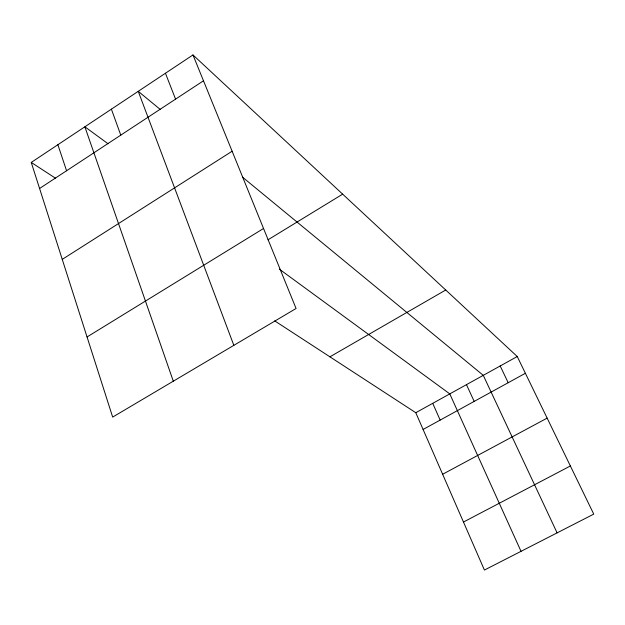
<?xml version="1.0" encoding="UTF-8"?>
<svg xmlns="http://www.w3.org/2000/svg" width="625" height="625" viewBox="0 0 625 625"><rect width="100%" height="100%" fill="white"/><g stroke="black" fill="none" stroke-linecap="round" stroke-linejoin="round"><path stroke-width="0.94" d="M192.977 54.945L296.078 308.492L112.672 417.094L31.25 162.422L192.977 54.945L517.25 356.531L593.75 514.125L484.422 570.055L415.789 412.711L274.734 320.898M39.586 188.484L203.492 80.789M62.25 259.383L232.133 151.227M87.055 336.961L263.547 228.484M268 239.805L342.664 194.156M329.922 356.82L445.727 290.016M415.789 412.711L517.25 356.531M423.094 429.461L525.383 373.281M442.633 474.258L547.141 418.117M463.477 522.031L570.375 465.977M31.25 162.422L55.609 178.281M108.102 143.789L84.867 126.789L173.305 381.188M279.344 269.133L449.789 393.891L521.023 551.328M160.312 109.484L138.242 91.32L233.836 345.344M242.516 177.156L483.273 375.344L557.109 532.875M500.195 365.969L508.188 382.727M466.469 384.648L474.188 401.398M432.727 403.336L440.164 420.086M165.438 73.242L175.57 99.141M111.391 109.164L120.781 135.133M57.891 144.719L66.57 170.75"/></g></svg>
